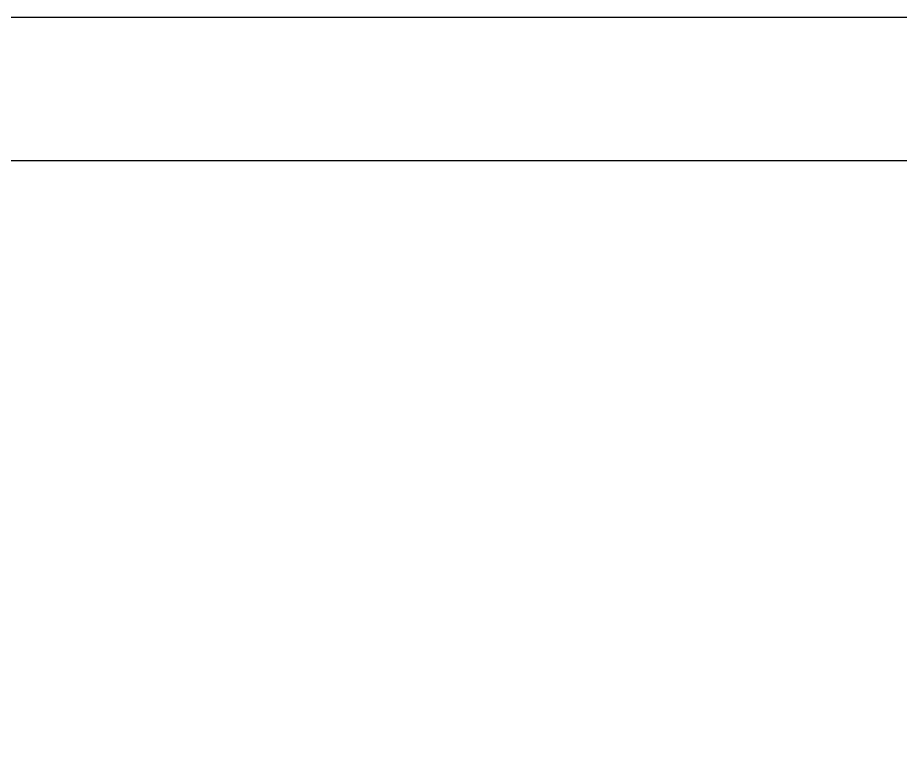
# Model space of a CAD drawing. Header units: millimetres. Extents: x 5443 to 24907, y -17798 to -7408.
# Drawn here: x 17214 to 19828, y -9592 to -7408 of the extents above; entities that cross this region are included whole.
import ezdxf

# ---------------------------------------------------------------- set-up
doc = ezdxf.new("R2010")
doc.units = ezdxf.units.MM

msp = doc.modelspace()

# ---------------------------------------------------------------- linework, layer by layer
at = {"color": 2}
for points in [[(6550.209402226319, -17797.83090210279), (24906.89816935305, -17797.83090210279), (24906.89816935305, -7408.193175119661), (6550.209402226319, -7408.193175119661)], [(7251.864223668163, -7832.025430791226), (24075.81226301676, -7832.025430791226), (24075.81226301676, -17376.00026129533), (7251.864223668163, -17376.00026129533)]]:
    msp.add_lwpolyline(points, close=True, dxfattribs=at)

doc.saveas('drawing.dxf')
